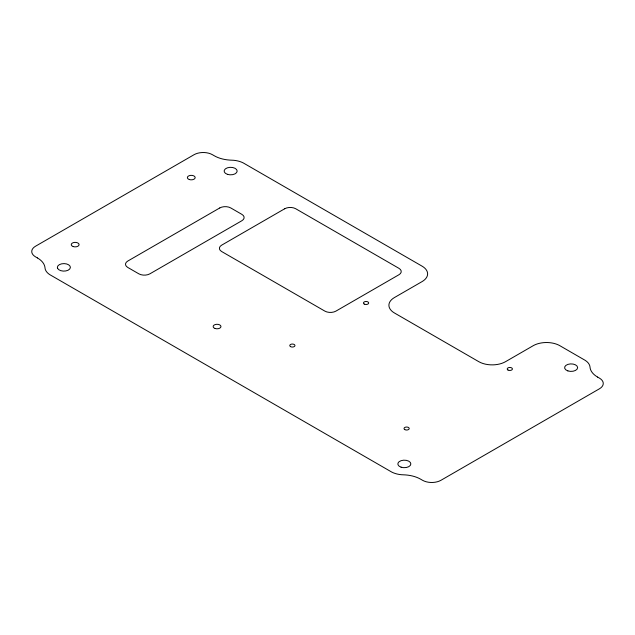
<?xml version="1.0" encoding="UTF-8"?>
<svg xmlns="http://www.w3.org/2000/svg" width="635" height="635" viewBox="0 0 635 635"><rect width="100%" height="100%" fill="white"/><g stroke="black" fill="none" stroke-linecap="round" stroke-linejoin="round"><path stroke-width="0.95" d="M597.606 377.079L599.448 378.142A13.033 7.525 0 0 1 599.448 388.787L440.968 480.282A13.033 7.525 0 0 1 422.537 480.282L420.695 479.219A26.059 15.05 0 0 0 405.392 474.916L401.304 474.71A18.923 10.922 0 0 1 391.716 472.059L49.792 274.653A18.923 10.922 0 0 1 45.204 269.113L44.839 266.756A26.059 15.05 0 0 0 37.394 257.921M37.394 257.921L35.552 256.858A13.033 7.525 0 0 1 35.552 246.213L194.032 154.718A13.033 7.525 0 0 1 212.463 154.718L214.305 155.781A26.059 15.05 0 0 0 229.608 160.083L233.696 160.29A18.923 10.922 0 0 1 243.284 162.941L422.084 266.168A18.891 10.906 0 0 1 422.084 281.591L394.438 297.553A18.891 10.906 0 0 0 394.438 312.976L478.806 361.688A18.891 10.906 0 0 0 493.149 364.863L495.117 364.744A18.891 10.906 0 0 0 505.523 361.688L533.733 345.4A18.923 10.922 0 0 1 559.276 345.369L585.351 360.442A18.923 10.922 0 0 1 590.026 367.133L590.161 368.244A26.059 15.05 0 0 0 597.606 377.079M219.742 207.962L127.778 261.064A7.818 4.516 0 0 0 127.778 267.446L138.835 273.828A7.818 4.516 0 0 0 149.892 273.828L241.856 220.734A7.818 4.516 0 0 0 241.856 214.352L230.799 207.962A7.818 4.516 0 0 0 219.742 207.962M284.702 208.764L221.678 245.15A7.818 4.516 0 0 0 221.678 251.539L324.874 311.118A7.818 4.516 0 0 0 335.931 311.118L398.955 274.733A7.818 4.516 0 0 0 398.955 268.343L295.759 208.764A7.818 4.516 0 0 0 284.702 208.764M57.587 268.335L57.364 267.359A6.517 3.762 0 0 1 66.635 263.954A6.517 3.762 0 0 1 68.064 270.24A6.517 3.762 0 0 1 57.587 268.335M227.393 174.331A6.517 3.762 0 0 0 237.165 171.077A6.517 3.762 0 0 0 227.393 167.815A6.517 3.762 0 0 0 227.393 174.331M401.09 467.185A6.517 3.762 0 0 0 410.861 463.923A6.517 3.762 0 0 0 401.09 460.669A6.517 3.762 0 0 0 401.09 467.185M567.865 370.903A6.517 3.762 0 0 0 577.636 367.641A6.517 3.762 0 0 0 567.865 364.387A6.517 3.762 0 0 0 567.865 370.903M404.773 429.593A2.603 1.508 0 0 0 409.131 428.919A2.603 1.508 0 0 0 405.94 427.077A2.603 1.508 0 0 0 404.773 429.593M507.968 370.014A2.603 1.508 0 0 0 512.334 369.34A2.603 1.508 0 0 0 509.143 367.498A2.603 1.508 0 0 0 507.968 370.014M290.52 346.607A2.603 1.508 0 0 0 294.878 345.932A2.603 1.508 0 0 0 291.687 344.091A2.603 1.508 0 0 0 290.52 346.607M364.228 304.054A2.603 1.508 0 0 0 368.594 303.379A2.603 1.508 0 0 0 365.403 301.53A2.603 1.508 0 0 0 364.228 304.054M215.114 328.501A3.905 2.254 0 0 0 220.972 326.541A3.905 2.254 0 0 0 215.114 324.588A3.905 2.254 0 0 0 215.114 328.501M73.215 246.578A3.905 2.254 0 0 0 79.081 244.618A3.905 2.254 0 0 0 73.215 242.665A3.905 2.254 0 0 0 73.215 246.578M189.309 179.546A3.905 2.254 0 0 0 195.175 177.594A3.905 2.254 0 0 0 189.309 175.641A3.905 2.254 0 0 0 189.309 179.546"/></g></svg>
